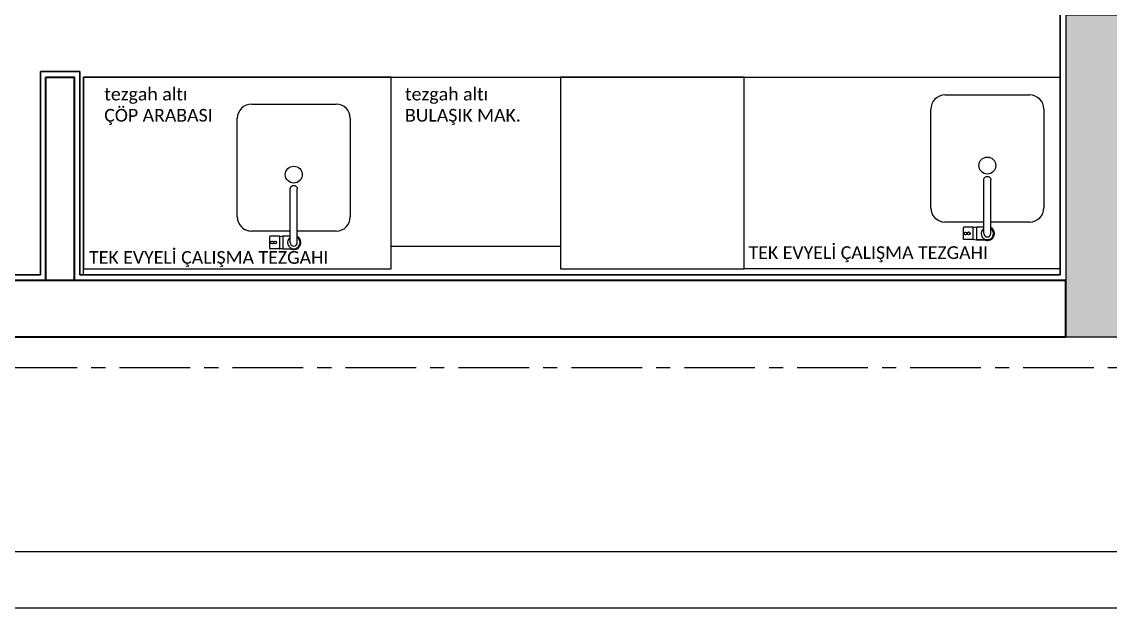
# Model space of a CAD drawing. Header units: millimetres. Extents: x 933584 to 974011, y 4545988 to 4553664.
# Drawn here: x 939841.1 to 940226.6, y 4546855.4 to 4547063.2 of the extents above; entities that cross this region are included whole.
import ezdxf

# ---------------------------------------------------------------- set-up
doc = ezdxf.new("R2010")
doc.units = ezdxf.units.MM
doc.linetypes.add('568_AVN_KES_01$0$HIDDEN', pattern=[0.375, 0.25, -0.125])
doc.linetypes.add('CENTER', pattern=[2, 1.25, -0.25, 0.25, -0.25])
doc.layers.get('0').update_dxf_attribs({"color": 255})
for name, color, linetype in [('0-CSX-CXS_20', 14, 'CENTER'), ('0-EST-MEA', 10, 'Continuous'), ('0-HSL-HTC', 253, 'Continuous'), ('0-HSL-HTC_200', 1, 'Continuous'), ('0-LNS-SPL', 13, '568_AVN_KES_01$0$HIDDEN'), ('2-SPS-RCN', 2, 'Continuous'), ('8-KBT-KEQ', 4, 'Continuous')]:
    doc.layers.add(name, color=color, linetype=linetype)
doc.layers.add('2-SPS-IBW', color=5, linetype='Continuous', lineweight=40)
doc.layers.add('WNG-02-METAL', color=71, linetype='Continuous', lineweight=15)
doc.styles.add('Calibri$001H0', font='calibri.ttf')

# ---------------------------------------------------------------- blocks, each defined once
blk = doc.blocks.new('ZVBXCB')
at = {"layer": '0-CSX-CXS_20', "ltscale": 20}
blk.add_line((933780.76, 4548440.54), (932221.52, 4548440.54), dxfattribs=at)
blk = doc.blocks.new('DBXDB')
at = {"layer": '2-SPS-IBW'}
blk.add_lwpolyline([(941153.16, 4548608.89), (941153.16, 4548608.89), (941153.16, 4548608.89), (940402.16, 4548608.89), (940402.16, 4548588.89), (941153.16, 4548588.89), (941153.16, 4548608.89)], close=True, dxfattribs=at)
blk = doc.blocks.new('FDSVBDVBDZVB')
at = {"layer": '0-HSL-HTC_200'}
h = blk.add_hatch(dxfattribs=at)
h.set_pattern_fill('ANSI33', color=256)
h.set_pattern_definition([(45, (935941.6384, 4550274.5564), (-4.490128, 4.490128), []), (45, (935946.1285, 4550274.5564), (-4.490128, 4.490128), [3.175, -1.5875])])
h.paths.add_polyline_path([(941208.16, 4549972.76), (941173.16, 4549972.76), (941173.16, 4548702.89), (941153.16, 4548702.89), (941153.16, 4548588.89), (941173.16, 4548588.89), (941173.16, 4548512.76), (941208.16, 4548512.76)])
at = {"layer": '2-SPS-RCN'}
blk.add_lwpolyline([(941208.16, 4549972.76), (941173.16, 4549972.76), (941173.16, 4548702.89), (941153.16, 4548702.89), (941153.16, 4548588.89), (941173.16, 4548588.89), (941173.16, 4548512.76), (941208.16, 4548512.76)], close=True, dxfattribs=at)
blk = doc.blocks.new('batarya')
at = {"layer": 'WNG-02-METAL'}
for p, q in [((22326.01, 6764.8), (22323.42, 6762.84)), ((22326.21, 6764.87), (22328.79, 6761.47)), ((22327.06, 6765.6), (22330.11, 6767.92)), ((22329.72, 6762.1), (22327.06, 6765.6)), ((22330.45, 6765.41), (22341.94, 6750.28)), ((22332.44, 6766.92), (22343.93, 6751.79)), ((22323.42, 6762.77), (22326.02, 6759.34)), ((22328.67, 6761.3), (22326.09, 6759.33)), ((22331.78, 6763.66), (22329.72, 6762.1))]:
    blk.add_line(p, q, dxfattribs=at)
for points in [[(22326.01, 6764.8), (22326.05, 6764.83), (22326.19, 6764.87)], [(22326.19, 6764.87), (22326.2, 6764.87), (22326.21, 6764.87), (22326.21, 6764.87)], [(22328.79, 6761.45), (22328.71, 6761.33), (22328.67, 6761.3)], [(22328.79, 6761.47), (22328.8, 6761.46), (22328.79, 6761.46), (22328.79, 6761.45)], [(22341.94, 6750.28), (22342.16, 6750.05), (22342.44, 6749.89), (22342.76, 6749.81), (22343.08, 6749.81), (22343.39, 6749.9), (22343.68, 6750.06)], [(22343.68, 6750.06), (22343.91, 6750.29), (22344.07, 6750.57), (22344.16, 6750.88), (22344.17, 6751.2), (22344.09, 6751.51), (22343.93, 6751.79)]]:
    blk.add_lwpolyline(points, dxfattribs=at)
for centre, radius in [((22325.31, 6761.51), 0.5), ((22326.19, 6762.17), 0.525), ((22326.19, 6762.17), 0.47)]:
    blk.add_circle(centre, radius, dxfattribs=at)
for centre, radius, start, end in [((22331.45, 6766.17), 2.5, 337.2316, 155.5423), ((22331.45, 6766.17), 2.2, 341.8342, 272.5673), ((22330.18, 6761.6), 5.08, 127.8893, 140.6506), ((22331.45, 6766.17), 1.25, 37.2059, 217.2059), ((22323.45, 6762.8), 0.05, 127.2059, 217.2059), ((22326.7, 6766.18), 5.08, 293.7612, 306.5225), ((22326.05, 6759.37), 0.05, 217.2059, 307.2059)]:
    blk.add_arc(centre, radius, start, end, dxfattribs=at)
blk = doc.blocks.new('EVYE PLAN')
at = {"layer": '8-KBT-KEQ'}
for p, q in [((5781.56, -707.71), (5781.56, -726.71)), ((5786.65, -705.51), (5782.81, -705.51)), ((5784.06, -707.71), (5784.06, -726.71)), ((5786.65, -709.91), (5786.65, -705.51)), ((5787.77, -705.58), (5787.77, -709.85)), ((5787.97, -705.52), (5791.22, -705.52)), ((5791.27, -705.57), (5791.27, -709.87)), ((5767.81, -711.76), (5781.56, -711.76)), ((5784.06, -709.91), (5786.65, -709.91)), ((5784.06, -711.76), (5797.81, -711.76)), ((5787.97, -709.92), (5791.22, -709.92)), ((5762.81, -751.76), (5762.81, -716.76)), ((5802.81, -716.76), (5802.81, -751.76)), ((5797.81, -756.76), (5767.81, -756.76))]:
    blk.add_line(p, q, dxfattribs=at)
for points in [[(5787.78, -705.57), (5787.77, -705.57), (5787.77, -705.58), (5787.77, -705.58)], [(5787.97, -705.52), (5787.92, -705.52), (5787.78, -705.57)], [(5787.77, -709.85), (5787.77, -709.86), (5787.77, -709.86), (5787.78, -709.87)], [(5787.78, -709.87), (5787.92, -709.91), (5787.97, -709.92)], [(5782.81, -727.94), (5782.49, -727.9), (5782.19, -727.77), (5781.93, -727.58), (5781.73, -727.32), (5781.61, -727.03), (5781.56, -726.71)], [(5784.06, -726.71), (5784.02, -727.03), (5783.9, -727.32), (5783.7, -727.58), (5783.44, -727.77), (5783.14, -727.9), (5782.81, -727.94)]]:
    blk.add_lwpolyline(points, dxfattribs=at)
for centre, radius in [((5789.42, -707.72), 0.525), ((5789.42, -707.72), 0.47), ((5790.52, -707.72), 0.5), ((5782.81, -731.76), 3)]:
    blk.add_circle(centre, radius, dxfattribs=at)
for centre, radius, start, end in [((5782.81, -707.71), 2.5, 61.6636, 239.9743), ((5782.81, -707.71), 2.2, 304.6386, 235.3717), ((5782.81, -707.71), 1.25, 0, 180), ((5786.59, -710.59), 5.08, 76.5553, 89.3166), ((5791.22, -705.57), 0.05, 360, 90), ((5767.81, -716.76), 5, 90, 180), ((5786.59, -704.83), 5.08, 270.6834, 283.4447), ((5791.22, -709.87), 0.05, 270, 0), ((5797.81, -716.76), 5, 51.566, 90), ((5797.81, -716.76), 5, 0, 90), ((5797.81, -716.76), 5, 0, 21.3657), ((5767.81, -751.76), 5, 180, 270), ((5797.81, -751.76), 5, 270, 0)]:
    blk.add_arc(centre, radius, start, end, dxfattribs=at)
at = {"layer": '8-KBT-KEQ', "xscale": -1, "rotation": 37.20591726552704}
blk.add_blockref('batarya', (27660.46, 7406.66), dxfattribs=at)

msp = doc.modelspace()

# ---------------------------------------------------------------- linework, layer by layer
at = {"color": 0}
for points in [[(938801.5, 4548355.4), (940901.5, 4548355.4), (940901.5, 4546855.4), (938801.5, 4546855.4)], [(938821.5, 4548335.4), (940881.5, 4548335.4), (940881.5, 4546875.4), (938821.5, 4546875.4)]]:
    msp.add_lwpolyline(points, close=True, dxfattribs=at)
at = {"layer": '0-EST-MEA'}
msp.add_lwpolyline([(939760.15, 4547503.22), (939754.59, 4547461.71), (939716.71, 4547475.68), (939716.71, 4547257.53), (939757.71, 4547257.53), (939757.71, 4546973.53), (939847.71, 4546973.53), (939847.71, 4547045.53), (939861.71, 4547045.53), (939861.71, 4546973.53), (940208.84, 4546973.53), (940208.84, 4547067.53), (940228.84, 4547067.53), (940228.84, 4547213.53), (939861.71, 4547213.53), (939861.71, 4547153.53), (939847.71, 4547153.53), (939847.71, 4547503.22)], close=True, dxfattribs=at)
at = {"layer": '0-LNS-SPL', "linetype": 'ByBlock', "ltscale": 0.5}
msp.add_lwpolyline([(939847.71, 4547328.03), (939847.71, 4547153.53), (939861.71, 4547153.53), (939861.71, 4547213.53), (940228.84, 4547213.53), (940228.84, 4547067.53), (940208.84, 4547067.53), (940208.84, 4546973.53), (939861.71, 4546973.53), (939861.71, 4547045.53), (939847.71, 4547045.53), (939847.71, 4546973.53), (939757.71, 4546973.53), (939757.71, 4547083.53)], dxfattribs=at)
at = {"layer": '2-SPS-IBW'}
msp.add_lwpolyline([(939849.71, 4547043.53), (939859.71, 4547043.53), (939859.71, 4546971.53), (939849.71, 4546971.53)], close=True, dxfattribs=at)
at = {"layer": '8-KBT-KEQ'}
for points in [[(939971.99, 4547043.53), (939863.01, 4547043.53), (939863.01, 4546975.63), (939971.99, 4546975.63)], [(940208.84, 4547043.53), (940208.84, 4546973.53), (939863.01, 4546973.53), (939863.01, 4547043.53), (940208.84, 4547043.53)], [(939971.99, 4547043.53), (940031.94, 4547043.53), (940031.94, 4546983.59), (939971.99, 4546983.59)], [(940096.91, 4547043.53), (940031.94, 4547043.53), (940031.94, 4546975.63), (940096.91, 4546975.63)], [(940096.91, 4547043.53), (940208.84, 4547043.53), (940208.84, 4546975.63), (940096.91, 4546975.63)]]:
    msp.add_lwpolyline(points, close=True, dxfattribs=at)

# ---------------------------------------------------------------- block references
for name, p in [('ZVBXCB', (6600, -1500)), ('FDSVBDVBDZVB', (-942.31, -1637.36))]:
    msp.add_blockref(name, p)
at = {"rotation": 180}
for p in [(945965.85, 4546280.45), (945720.27, 4546277.24)]:
    msp.add_blockref('EVYE PLAN', p, dxfattribs=at)
at = {"layer": '0-HSL-HTC'}
msp.add_blockref('DBXDB', (-942.31, -1637.36), dxfattribs=at)

# ---------------------------------------------------------------- texts
at = {"color": 7, "style": 'Calibri$001H0'}
for s, p in [('tezgah altı ', (939870.34, 4547035.28)), ('tezgah altı ', (939976.84, 4547035.28)), ('ÇÖP ARABASI ', (939870.34, 4547027.78)), ('BULAŞIK MAK. ', (939976.84, 4547027.78)), ('TEK EVYELİ ÇALIŞMA TEZGAHI', (939864.96, 4546977.42)), ('TEK EVYELİ ÇALIŞMA TEZGAHI', (940098.5, 4546979.13))]:
    msp.add_text(s, height=4.5004, dxfattribs=at).set_placement(p)

doc.saveas('drawing.dxf')
